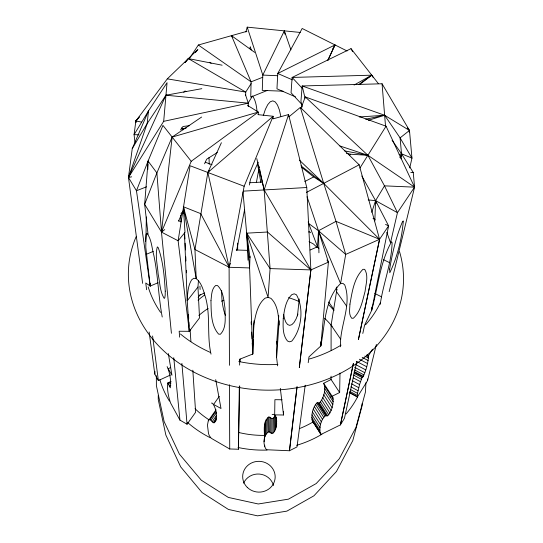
<?xml version="1.0" encoding="UTF-8"?>
<svg xmlns="http://www.w3.org/2000/svg" width="543" height="543" viewBox="0 0 543 543"><rect width="100%" height="100%" fill="white"/><g stroke="black" fill="none" stroke-linecap="round" stroke-linejoin="round"><path stroke-width="0.81" d="M330.069 397.272L339.646 392.528L331.081 379.503L331.081 376.156M331.094 350.262L331.108 325.196L336.531 291.727L336.728 287.03M237.658 249.929L237.725 243.155M272.145 414.648L273.455 414.295L274.677 414.879L283.527 414.995L283.561 411.614M277.602 365.867L276.597 357.538L279.183 320.825M297.069 386.826L289.521 450.751L266.47 449.74C262.636 444.866 263.24 435.662 268.364 431.923L269.606 432.045L271.921 433.423L273.183 432.947L274.391 431.644L275.437 429.615L275.64 415.517M276.597 357.538L276.828 341.343L278.776 315.727M275.437 429.615L276.224 427.042L276.367 417.058M276.224 427.042L276.72 420.818M353.364 363.579L340.447 424.884L321.062 434.414L312.415 421.171C310.881 415.096 312.72 408.01 316.589 403.137L317.628 402.702L325.841 415.544L327.639 415.85C332.092 411.099 333.762 403.714 332.866 397.354L323.655 383.277L331.081 379.503M229.621 448.973L238.384 449.231L239.32 386.134M239.639 365.1L239.728 359.215L252.773 354.022L253.981 320.872M239.694 385.951L238.384 449.231M240.074 361.563L240.115 359.038M273.183 432.947L273.421 418.09L275.308 415.381M274.391 431.644L274.615 416.759M245.667 95.466L245.728 92.079L251.131 83.595M270.719 433.015L270.977 418.164L269.878 417.173L268.642 417.051C261.502 422.712 265.615 434.122 264.108 441.73M271.921 433.423L272.165 418.572L273.421 418.09M268.364 431.923L268.642 417.051M269.606 432.045L269.878 417.173M339.646 392.528L339.999 373.041M340.481 346.78C339.477 326.221 352.19 305.186 344.751 284.953L342.877 283.337L340.583 283.541C324.273 299.315 324.958 325.379 320.811 345.993L308.981 356.853L308.207 362.69M248.239 106.537L248.307 103.17L245.348 94.346M264.672 446.767L264.706 445.151M265.018 436.375L265.33 421.585M265.948 434.203L266.253 419.372M267.102 432.669L267.4 417.811M276.672 424.158L276.401 418.531L274.677 414.879L274.907 399.682L282.075 399.77M264.38 438.961L264.699 424.232M221.673 290.485C221.558 298.867 222.454 307.392 225.359 315.307M367.597 380.528L357.382 396.981L357.484 393.329L359.575 384.58L362.052 377.548L362.887 376.876C366.179 370.455 368.174 362.873 368.534 355.665L372.478 349.237M148.436 112.652L148.483 110.969L167.054 82.685L163.687 121.333L128.46 177.486L142.639 283.351M157.965 282.76L150.207 286.08L145.789 247.33L146.345 216.935M147.811 169.504L147.968 164.353M145.592 241.438L146.196 234.182L146.99 233.266C151.68 239.47 151.796 248.144 153.873 255.468C158.081 275.776 158.4 296.641 162.228 317.01M252.217 343.033L252.773 354.022L253.221 339.409M252.773 354.022L249.604 267.937L250.024 256.106M258.237 114.593L258.325 112.075L247.56 105.403M371.765 307.053L371.643 310.426L364.584 325.243L362.805 333.477M374.846 220.913L375.573 200.645L384.492 185.855L367.889 155.278L305.268 96.919L301.1 108.037M253.303 336.945L253.771 324.327M272.98 118.781L273.115 116.27L257.979 114.641M365.934 382.734L365.439 392.032L356.004 427.341L339.294 458.787L316.209 483.548L288.435 499.166L258.264 503.979L228.338 497.429L201.297 480.202L179.366 454.07L164.129 421.585L156.384 385.652L156.336 375.695M362.195 403.381L362.052 405.879L352.787 440.604L336.45 471.5L313.935 495.8L286.887 511.126L257.525 515.85L228.413 509.443L202.091 492.562L180.724 466.932L165.853 435.038L158.271 399.702L158.244 395.528M284.267 32.526L284.362 30.863L262.798 75.077L262.269 90.396L283.12 91.197M307.053 196.749L318.49 230.748L317.512 246.78L318.877 248.694M179.665 337.155L179.163 331.237L189.31 331.311L199.525 317.92L197.971 287.03L198.426 280.758M320.322 433.762C319.074 427.646 320.648 419.345 325.841 415.544M155.033 371.595L154.796 374.086L149.149 332.011M401.033 158.827L401.521 153.778L400.089 137.881L384.634 115.272L302.193 85.97L300.937 101.242L302.261 106.903M134.915 142.232L134.073 134.644L148.483 110.969L147.18 123.532L128.46 177.486L136.463 190.756L150.207 286.08L145.748 282.984L146.617 289.718M297.455 315.877L299.241 299.01M299.356 367.482L310.881 269.912L306.761 187.518L288.564 114.546L273.238 118.815M297.007 386.847L289.419 450.771L296.994 446.923L305.207 385.211M299.302 367.502L310.881 269.939L310.27 268.371M317.628 402.702L319.44 403.049C323.777 397.999 326.289 389.548 323.655 383.277M148.273 112.625L148.483 110.969L132.241 148.639L128.46 177.486L131.677 176.821M141.648 122.121L135.872 120.96L134.073 134.644L138.947 134.82M189.969 166.579L178.118 240.759L189.31 331.311L189.229 329.621M380.243 304.331C383.141 283.622 391.544 263.708 392.107 242.687L391.544 241.73C379.869 262.452 377.928 287.783 371.643 310.426L388.605 225.868L375.573 200.645L361.801 176.013M221.388 142.721L207.847 172.477L194.964 249.508L196.199 278.627C201.745 282.964 203.313 290.369 205.349 296.756C210.82 315.442 206.673 335.282 211.017 354.117M148.191 112.625L148.483 110.969M207.847 172.477L273.115 116.27L244.146 186.249L229.126 267.244L194.964 249.508L183.378 206.74L200.713 213.643L229.126 267.244L207.847 172.477L209.306 170.407M246.522 234.956L246.834 233.293M256.344 182.658L258.678 170.21M253.88 324.212C255.672 315.021 257.362 304.351 265.106 298.161L268.072 297.347L270.93 298.345C278.009 305.112 278.383 315.85 279.129 325.006M236.66 250.445L244.554 209.856M249.38 185.007L250.513 179.204L258.244 162.228M358.428 339.551L379.557 239.307L388.605 225.868L385.55 224.395M353.323 363.627L340.373 424.945L344.459 418.286L356.751 361.475M358.4 339.599L379.577 239.334L359.161 164.8L300.333 107.412L288.795 116.921M409.15 132.105L409.476 130.449L382.062 83.771L302.193 85.97L305.078 98.215M409.734 167.916L411.967 158.128L409.476 130.449L384.634 115.272L359.29 116.969M376.374 344.398L367.577 380.616L367.502 378.973M389.175 291.659L414.574 187.172L413.257 172.491L401.521 153.778L392.094 140.277M245.904 32.01L247.214 27.15L300.299 32.458M170.726 381.654L167.726 383.046C166.972 389.691 168.405 396.661 170.57 402.96L179.937 420.133L173.76 357.694M216.053 409.802L208.281 420.839L207.46 425.135L208.492 433.463L209.326 435.737L211.308 438.316L229.723 449L229.438 384.743M229.445 365.31L229.105 267.271L230.368 263.335M242.986 191.998L246.658 233.157L268.072 297.347L270.088 268.595L264.142 189.948L288.564 114.546M371.745 212.361L375.573 200.645L397.449 212.673L390.505 242.701L386.84 232.384M263.287 115.625L265.364 109.387L267.719 104.684L270.244 101.785L272.796 100.855L275.253 101.955L277.48 105.023L279.36 109.869L280.812 116.229M249.8 48.266L250.337 46.718L251.219 49.956M297.924 314.098L296.105 318.877L294.028 322.467L291.829 324.673L289.65 325.372L287.607 324.538L285.842 322.209L284.457 318.503L283.704 314.458M208.281 420.839L209.082 419.746L210.06 419.529L213.175 422.698L214.18 422.773C217.94 417.289 216.413 408.411 212.51 403.273L211.451 403.062M191.217 161.291L161.502 232.099L144.662 204.297L148.069 161.067L162.948 125.392L191.217 161.291L258.325 112.075L172.145 137.074L156.886 172.905L144.662 204.297L148.056 234.304M399.824 157.538L401.521 153.778L411.967 158.128L400.089 137.881L409.476 130.449M178.511 221.164L183.378 210.453M204.562 163.803L206.645 159.214L217.302 152.542M128.46 177.486L165.961 95.215L201.826 88.672M327.965 60.293L335.004 44.933L277.751 73.488L276.964 88.821L295.473 96.844M327.816 60.225L335.004 44.933L332.594 49.223M367.448 357.314L368.534 355.665L367.041 354.884M132.241 148.639L147.18 123.532L165.961 95.215L167.644 95.303M247.676 103.781L252.515 96.016M359.894 168.086L386.053 126.193L305.268 96.919M349.549 155.617L350.445 154.219L367.889 155.278L414.547 187.159L397.449 212.673L384.492 185.855L414.547 187.159L386.053 126.193M190.084 57.585L198.324 45.015L246.889 31.324M212.13 421.735L216.501 415.497M213.175 422.698L216.569 417.845M214.18 422.773L216.603 419.298M215.055 421.938L215.978 420.621M180.575 129.94L182.991 126.492L189.663 125.65M210.06 419.529L215.904 411.214M211.105 420.214L216.46 412.585M219.297 396.363L213.589 404.433L221.008 408.499L215.707 379.659M179.869 420.065L187.05 424.232L195.629 412.252L192.819 370.183M197.903 49.393L167.312 78.85L135.899 120.974L137.603 119.168M198.147 297.421L200.347 294.584M197.971 287.03L187.226 300.781L189.31 331.311M195.29 52.651L197.428 50.099M183.758 92.31L184.871 91.034L186.507 91.475M171.418 333.287L161.468 232.112L164.739 229.58M359.982 84.24L371.765 75.178L373.082 77.316M358.74 84.518L371.765 75.178L292.114 77.445L291.062 92.765L301.989 104.548M201.616 117.044L172.145 137.074L161.502 232.099L156.886 172.905L148.069 161.067L136.463 190.756L146.508 186.826M354.09 85.041L371.765 75.178M318.938 252.78L318.49 230.748L336.008 221.361L379.557 239.307L345.708 254.409L340.583 283.541L318.49 230.748L308.709 223.526L308.166 221.938M306.469 192.405L359.161 164.8M304.799 181.518L313.65 176.916L323.709 183.371L379.557 239.307M378.349 83.588L351.002 48.646L292.114 77.445L302.465 88.536M167.122 366.586C169.973 372.973 171.235 380.887 170.305 387.824L169.287 386.087L170.787 385.387M199.301 295.385L204.562 292.949M167.726 383.046L171.147 381.743M169.287 386.087L168.676 384.179L170.93 383.134M154.775 374.005L158.359 380.575L170.495 374.989M170.427 367.659L168.208 368.677L171.948 375.261L168.337 353.622M310.881 269.939L328.406 262.126L318.49 230.748L345.708 254.409L336.008 221.361L323.709 183.371L300.333 107.412M310.094 250.031L317.512 246.78L308.709 223.526M146.298 254.307L153.289 251.395M267.204 90.464L250.751 97.116L251.083 81.83L231.501 35.662L254.653 52.366M262.751 77.255L251.083 81.83L198.324 45.015M368.283 120.329L384.634 115.272L365.663 119.202M399.125 154.477L401.521 153.778L401.548 156.275M163.687 121.333L248.307 103.17L165.961 95.215M308.594 231.963L309.632 231.793L310.562 232.743M181.247 128.827L186.256 128.039M249.868 182.76L262.344 182.041M243.726 191.116L306.761 187.518M229.105 267.271L249.604 267.937L246.658 233.157L267.468 232.024L310.881 269.912L270.088 268.595L246.658 233.157L248.022 260.206M236.293 249.99L247.757 250.364M410.786 172.403L413.257 172.491M277.751 75.721L262.798 75.077L247.214 27.15M368.195 199.919L375.573 200.645L376.414 203.021M167.312 78.85L245.728 92.079L188.353 58.59L185.109 62.452L188.353 58.59L222.114 65.194M344.615 150.913L367.889 155.278L339.918 145.972M346.346 153.289L350.445 154.219M270.977 418.164L272.165 418.572M205.24 162.208L212.082 164.78M190.104 165.744L244.146 186.249M292.467 79.869L277.751 73.488L302.179 28.48L347.065 50.981M373.014 218.381L375.111 219.386M383.453 259.663L389.514 262.642M374.772 293.444L381.539 296.851M178.661 220.729L180.907 221.877M161.468 232.112L178.118 240.759L184.993 232.438L183.378 206.74L183.894 208.322M366.444 355.21L368.683 356.384M364.815 356.099L368.534 358.054M362.195 357.396L368.113 360.504M359.371 359.228L367.468 363.491M309.035 241.649L313.433 243.97L317.085 247.432M356.412 361.312L366.654 366.729M356.283 364.889L365.751 369.898M354.688 367.333L364.848 372.722M354.613 369.946L364.02 374.948M354.667 371.758L363.348 376.374M353.88 372.098L362.887 376.876M354.063 373.292L362.052 377.548M353.337 374.996L361.319 379.252M353.235 377.813L360.471 381.675M352.373 380.724L359.575 384.58M351.559 383.833L358.733 387.682M350.88 386.854L358.013 390.688M350.391 389.507L357.484 393.329M349.74 391.34L357.192 395.358M349.74 392.609L357.158 396.614M349.237 392.589L357.382 396.981M337.21 289.942L336.083 288.136M300.985 165.853L323.709 183.371L299.39 160.137M301.827 167.42L313.65 176.916M209.849 62.275L211.125 63.361M312.415 421.171L314.044 423.255M231.501 35.662L232.608 36.944M407.386 127.931L409.51 130.449M181.45 127.904L182.998 129.825M328.61 301.989L333.952 309.456M326.947 260.056L328.406 262.126L320.811 345.993L320.723 341.757M336.531 291.727L346.617 306.116M332.18 396.37L332.866 397.354M331.108 325.196L340.624 339.151M324.734 386.168L333.205 399.186M324.741 388.707L333.171 401.684M324.395 391.666L332.771 404.589M323.723 394.747L332.044 407.63M322.8 397.673L331.074 410.515M321.707 400.164L329.947 412.979M320.553 402.01L328.766 414.811M319.44 403.049L327.639 415.85M318.469 403.184L326.662 415.999M316.589 403.137L324.795 415.992M315.449 404.447L323.635 417.295M314.316 406.503L322.474 419.332M313.304 409.103L321.415 421.897M312.496 411.988L320.567 424.741M311.981 414.886L320.003 427.599M311.791 417.533L319.766 430.199M311.94 419.691L319.881 432.316M314.92 424.646L321.062 434.414M252.705 96.254C255.78 100.672 256.486 106.204 257.07 111.43M256.785 158.576L264.142 189.948L310.881 269.912M351.002 48.646L352.604 51.585M168.14 383.134L168.676 384.179M290.905 49.827L284.362 30.863L284.939 34.195M148.572 162.669L148.069 161.067L148.103 162.757M259.011 166.206L259.364 167.841M259.717 169.477L264.142 189.948M247.33 236.449L246.658 233.157L249.977 257.728M257.457 163.328L260.85 182.482M183.656 213.521L183.378 206.74L196.199 278.627L193.837 278.267L191.706 279.767C187.735 285.964 187.661 293.661 187.226 300.781L184.45 233.001M318.49 230.748L319.019 234.067M152.597 335.988L158.359 380.575M280.317 388.347L283.527 414.995M375.573 200.645L375.865 203.15M276.828 341.343L277.222 344.683M135.872 120.96L136.062 122.643M181.885 363.362L187.05 424.232M382.062 83.771L385.564 126.628M180.534 215.096L180.995 221.822M190.125 329.798L190.912 341.574M251.151 321.904L251.28 324.442M251.66 332.051L252.006 338.812M199.946 286.141L200.109 289.514M183.378 206.74L183.5 209.286M184.627 233.008L184.912 238.94M185.115 243.183L185.434 249.956M185.76 256.737L185.957 260.979M186.405 270.299L186.527 272.844M188.502 314.363L188.706 318.605M188.869 321.992L189.073 326.228M264.421 427.049L264.522 429.784M209.041 157.484L209.231 164.23M150.16 283.541L150.207 286.08M180.982 213.379A118.618 98.473 3 0 1 182.292 212.306M399.553 251.701A137.637 113.568 3 0 1 259.255 389.901A137.637 113.568 3 0 1 136.123 236.728M380.304 302.845A122.107 99.966 3 0 1 365.561 324.816M341.072 345.11A122.107 99.966 3 0 1 309.306 359.025M277.901 364.387A122.107 99.966 3 0 1 238.771 361.516M210.155 352.332A122.107 99.966 3 0 1 180.473 334.02M160.606 312.429A122.107 99.966 3 0 1 148.171 286.887M357.688 396.655A105.104 91.95 3 0 1 346.081 413.942M321.897 434.251A105.104 91.95 3 0 1 296.702 445.294M267.075 450.072A105.104 91.95 3 0 1 238.004 447.48M210.277 437.753A105.104 91.95 3 0 1 187.41 422.318M169.45 401.114A105.104 91.95 3 0 1 159.873 379.72M313.209 421.87A90.043 78.735 3 0 1 299.79 428.468M264.882 435.371A90.043 78.735 3 0 1 238.635 432.459M208.729 419.624A90.043 78.735 3 0 1 195.025 408.675M198.039 300.191A90.043 78.735 3 0 1 204.623 295.046M328.814 304.928A90.043 78.735 3 0 1 334.013 310.569M243.603 483.161A15.822 15.102 4.2 0 1 259.378 474.066A15.822 15.102 4.2 0 1 273.516 485.53M198.819 315.483A87.817 77.547 3 0 1 208.132 308.424M221.571 301.209A87.817 77.547 3 0 1 223.838 300.259M288.537 297.639A87.817 77.547 3 0 1 299.485 301.704M324.687 318.327A87.817 77.547 3 0 1 332.085 326.289M210.962 300.7C211.247 311.872 210.738 325.23 218.571 334.081L220.349 334.291C226.92 327.728 224.904 316.691 224.999 308.193C223.797 300.496 223.512 291.333 217.58 285.591L215.666 285.462C211.356 289.12 211.648 295.555 210.962 300.7M165.255 291.109L165.194 295.08L164.855 297.571L164.251 298.46C159.771 291.448 159.92 282.177 158.162 274.161C157.558 265.222 154.918 255.665 157.321 246.902L158.183 247.594C163.185 261.468 164.359 276.475 165.255 291.109M283.249 318.476C283.059 326.01 282.34 334.848 287.491 341.011L289.555 341.832L291.761 341.14C301.698 329.316 304.087 308.268 296.444 294.774L294.231 293.817L291.849 294.625C285.53 300.754 284.356 310.168 283.249 318.476M389.657 269.05L389.799 272.735C397.415 256.914 401.895 238.513 403.306 220.974L402.567 221.503C396.051 236.599 392.406 252.882 389.657 269.05M349.936 304.121C349.896 308.729 348.402 314.478 351.742 318.286L353.371 318.225C360.79 311.492 362.527 300.666 365.072 291.408C365.86 284.315 368.751 275.851 364.679 269.348L362.955 269.314C353.934 278.247 352.115 292.12 349.936 304.121M139.144 117.118L135.899 120.974L139.171 117.098M247.275 487.376A16.256 15.394 4.1 0 0 274.561 481.03A16.256 15.394 4.1 0 0 254.932 461.767A16.256 15.394 4.1 0 0 247.275 487.376"/></g></svg>
